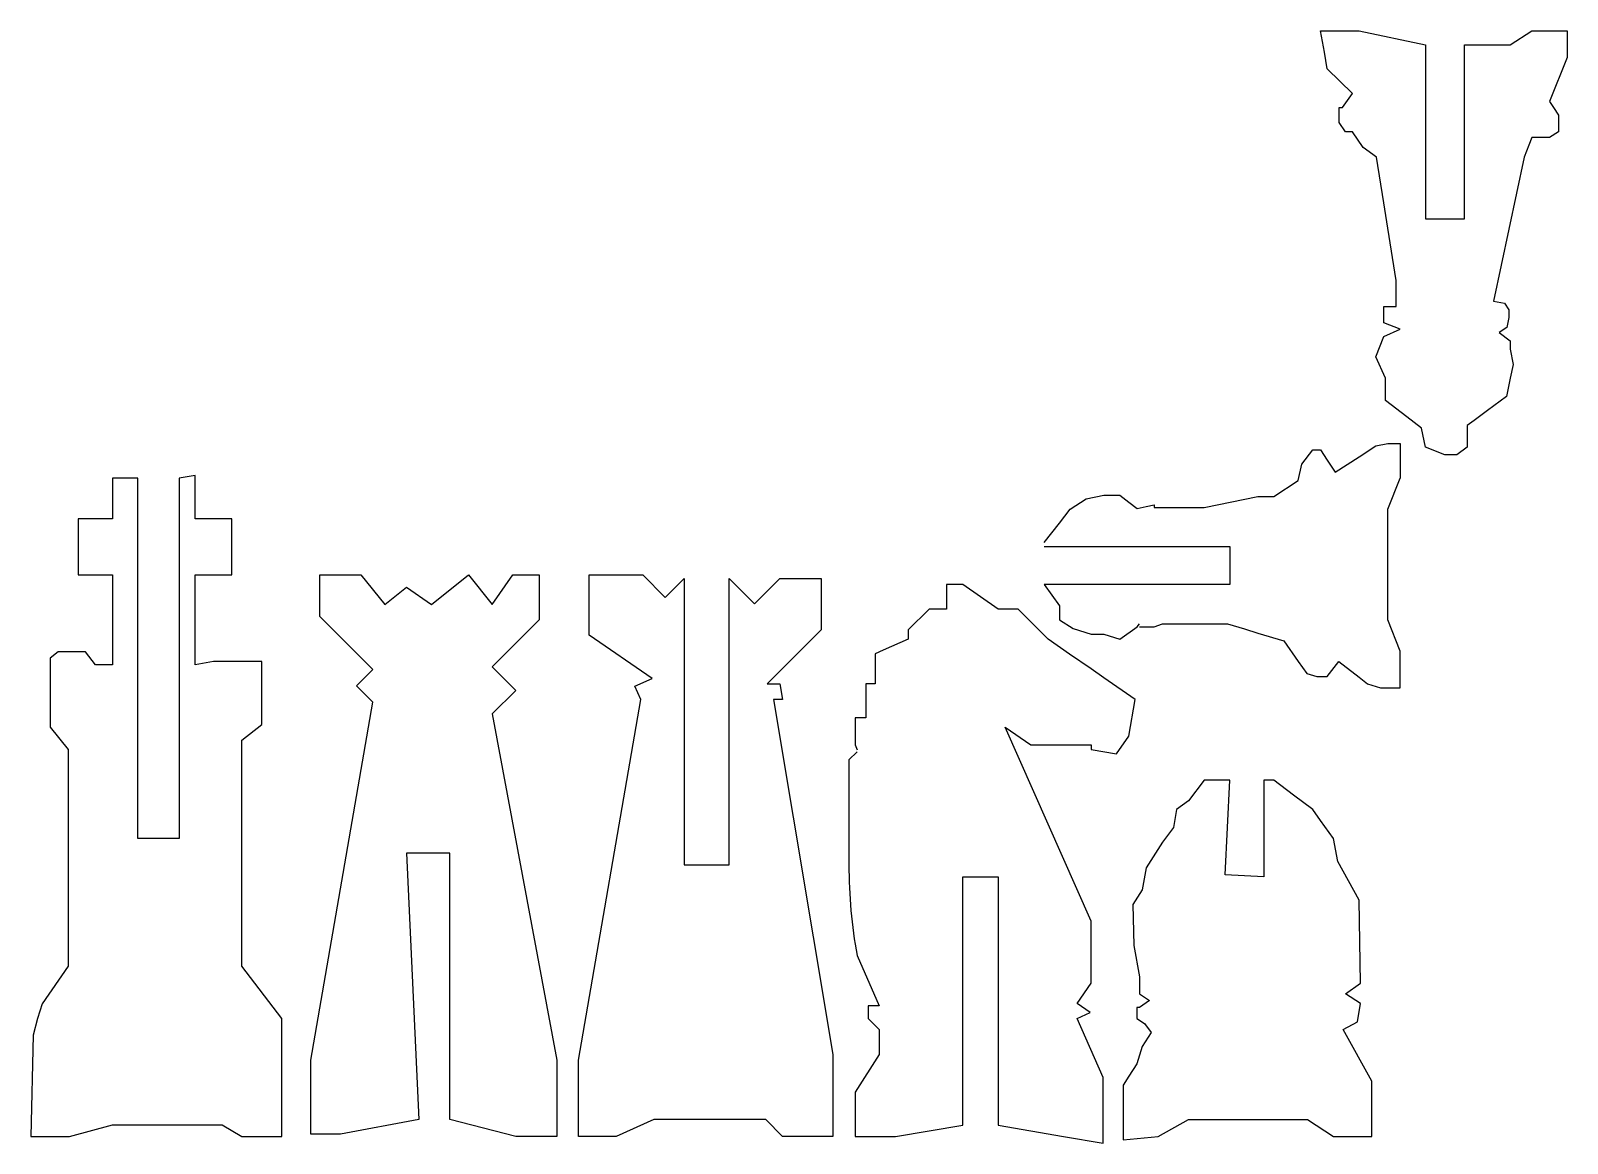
# Model space of a CAD drawing. Header units: millimetres. Extents: x 0 to 799, y -1 to 332.
# Drawn here: x 460.4 to 799, y -0.8 to 244.5 of the extents above; entities that cross this region are included whole.
import ezdxf

# ---------------------------------------------------------------- set-up
doc = ezdxf.new("R2010")
doc.units = ezdxf.units.MM

msp = doc.modelspace()

# ---------------------------------------------------------------- linework, layer by layer
at = {"color": 7, "linetype": 'Continuous'}
for p, q in [((744.62, 244.45), (753.11, 244.45)), ((745.49, 239.69), (744.62, 244.45)), ((753.11, 244.45), (767.74, 241.36)), ((786.45, 241.36), (791.21, 244.45)), ((791.21, 244.45), (799, 244.45)), ((799, 244.45), (799, 238.56)), ((767.74, 241.36), (767.74, 202.97)), ((776.34, 202.97), (776.34, 241.36)), ((776.34, 241.36), (786.45, 241.36)), ((746.06, 236.06), (745.49, 239.69)), ((799, 238.56), (795.11, 228.83)), ((751.65, 230.58), (746.06, 236.06)), ((749.43, 227.52), (751.65, 230.58)), ((748.71, 224.25), (748.71, 227.52)), ((748.71, 227.52), (749.43, 227.52)), ((795.11, 228.83), (795.96, 227.52)), ((795.96, 227.52), (797.05, 225.84)), ((750.15, 222.16), (748.71, 224.25)), ((797.05, 225.84), (797.05, 225.07)), ((797.05, 225.07), (797.05, 222.16)), ((751.65, 222.16), (750.15, 222.16)), ((754.05, 218.69), (751.65, 222.16)), ((791.21, 220.89), (790.55, 219.25)), ((795.11, 220.89), (791.21, 220.89)), ((797.05, 222.16), (795.11, 220.89)), ((756.98, 216.56), (754.05, 218.69)), ((790.55, 219.25), (789.47, 216.56)), ((758.58, 206.5), (756.98, 216.56)), ((789.47, 216.56), (782.77, 184.86)), ((759.47, 200.92), (758.58, 206.5)), ((761.3, 189.4), (759.47, 200.92)), ((767.74, 202.97), (776.34, 202.97)), ((761.3, 183.64), (761.3, 189.4)), ((758.58, 182.07), (758.58, 183.64)), ((758.58, 183.64), (761.3, 183.64)), ((782.77, 184.86), (785.2, 184.35)), ((785.2, 184.35), (786.12, 182.94)), ((786.12, 182.94), (786.12, 181.2)), ((758.58, 180.06), (758.58, 182.07)), ((762.14, 178.63), (758.58, 180.06)), ((786.12, 181.2), (785.66, 179.03)), ((756.8, 172.55), (758.58, 177)), ((758.58, 177), (762.14, 178.63)), ((785.66, 179.03), (783.99, 177.94)), ((783.99, 177.94), (786.41, 176.06)), ((786.41, 176.06), (786.41, 174.22)), ((786.41, 174.22), (787.1, 170.89)), ((758.96, 167.86), (756.8, 172.55)), ((787.1, 170.89), (786.45, 167.86)), ((758.96, 162.96), (758.96, 167.86)), ((786.45, 167.86), (785.6, 163.84)), ((763.64, 159.31), (758.96, 162.96)), ((785.6, 163.84), (781.4, 160.72)), ((766.88, 156.79), (763.64, 159.31)), ((781.4, 160.72), (778.47, 158.54)), ((767.74, 152.63), (766.88, 156.79)), ((778.47, 158.54), (776.96, 157.42)), ((776.96, 157.42), (776.96, 152.6)), ((753.11, 150.53), (756.8, 152.93)), ((756.8, 152.93), (759.47, 153.48)), ((759.47, 153.48), (762.14, 153.48)), ((762.14, 153.48), (762.14, 151.73)), ((772.04, 150.91), (767.74, 152.63)), ((776.96, 152.6), (774.68, 150.91)), ((740.47, 148.89), (742.91, 152.02)), ((742.91, 152.02), (744.62, 152.02)), ((744.62, 152.02), (746.06, 149.8)), ((746.06, 149.8), (747.83, 147.09)), ((747.83, 147.09), (753.11, 150.53)), ((762.14, 151.73), (762.14, 145.77)), ((774.68, 150.91), (772.04, 150.91)), ((483.96, 145.77), (478.38, 145.77)), ((478.38, 145.77), (478.38, 136.87)), ((483.96, 66.32), (483.96, 145.77)), ((496.58, 146.42), (493.1, 145.77)), ((493.1, 145.77), (493.1, 66.32)), ((496.58, 136.87), (496.58, 146.42)), ((739.71, 145.29), (740.47, 148.89)), ((759.47, 138.98), (762.14, 145.77)), ((734.3, 141.77), (739.71, 145.29)), ((687.07, 135.91), (689.46, 138.98)), ((689.46, 138.98), (692.96, 141.26)), ((692.96, 141.26), (696.85, 142.06)), ((696.85, 142.06), (700.42, 142.06)), ((700.42, 142.06), (702.37, 140.54)), ((702.37, 140.54), (704.19, 139.13)), ((704.19, 139.13), (706.19, 139.54)), ((706.19, 139.54), (707.99, 139.91)), ((707.99, 139.91), (707.99, 139.33)), ((707.99, 139.33), (718.97, 139.33)), ((718.97, 139.33), (730.77, 141.77)), ((730.77, 141.77), (734.3, 141.77)), ((759.47, 114.56), (759.47, 138.98)), ((478.38, 136.87), (470.83, 136.87)), ((470.83, 136.87), (470.83, 124.47)), ((504.71, 136.87), (496.58, 136.87)), ((504.71, 124.47), (504.71, 136.87)), ((683.73, 131.63), (687.07, 135.91)), ((683.73, 130.72), (724.64, 130.72)), ((724.64, 130.72), (724.64, 122.36)), ((470.83, 124.47), (478.38, 124.47)), ((478.38, 124.47), (478.38, 104.66)), ((496.58, 104.66), (496.58, 124.47)), ((496.58, 124.47), (504.71, 124.47)), ((524.06, 124.47), (533.13, 124.47)), ((524.06, 115.29), (524.06, 124.47)), ((533.13, 124.47), (538.38, 117.92)), ((548.67, 117.92), (556.83, 124.47)), ((556.83, 124.47), (562.08, 117.92)), ((562.08, 117.92), (566.61, 124.47)), ((566.61, 124.47), (572.44, 124.47)), ((572.44, 124.47), (572.44, 114.56)), ((583.45, 124.47), (595.24, 124.47)), ((583.45, 111.2), (583.45, 124.47)), ((595.24, 124.47), (600.19, 119.51)), ((600.19, 119.51), (604.36, 123.68)), ((604.36, 123.68), (604.36, 60.54)), ((614.32, 60.54), (614.32, 123.68)), ((614.32, 123.68), (619.88, 118.12)), ((619.88, 118.12), (625.43, 123.68)), ((625.43, 123.68), (634.56, 123.68)), ((634.56, 123.68), (634.56, 112.33)), ((665.79, 122.36), (662.15, 122.36)), ((662.15, 122.36), (662.15, 116.95)), ((673.6, 116.95), (665.79, 122.36)), ((724.64, 122.36), (683.73, 122.36)), ((683.73, 122.36), (687.07, 117.68)), ((538.38, 117.92), (543.15, 121.75)), ((543.15, 121.75), (548.67, 117.92)), ((535.75, 103.59), (524.06, 115.29)), ((658.36, 116.95), (653.75, 112.33)), ((662.15, 116.95), (658.36, 116.95)), ((677.95, 116.95), (673.6, 116.95)), ((684.59, 110.31), (677.95, 116.95)), ((687.07, 117.68), (687.07, 114.56)), ((572.44, 114.56), (562.08, 104.19)), ((634.56, 112.33), (622.65, 100.43)), ((653.75, 112.33), (653.75, 110.31)), ((687.07, 114.56), (690.07, 112.63)), ((690.07, 112.63), (694.07, 111.4)), ((700.42, 110.31), (704.19, 113)), ((704.19, 113), (704.74, 113.69)), ((704.74, 113), (706.19, 113)), ((706.19, 113), (707.99, 113)), ((707.99, 113), (709.79, 113.69)), ((709.79, 113.69), (724.12, 113.69)), ((724.12, 113.69), (727.85, 112.55)), ((727.85, 112.55), (730.77, 111.65)), ((762.14, 107.65), (759.47, 114.56)), ((597.31, 101.6), (583.45, 111.2)), ((653.75, 110.31), (648.26, 107.88)), ((689.33, 107.02), (684.59, 110.31)), ((694.07, 111.4), (696.85, 111.4)), ((696.85, 111.4), (700.42, 110.31)), ((730.77, 111.65), (736.5, 109.9)), ((736.5, 109.9), (739.71, 105.4)), ((466.42, 107.53), (464.63, 106.09)), ((464.63, 106.09), (464.63, 90.92)), ((472.4, 107.53), (466.42, 107.53)), ((474.6, 104.66), (472.4, 107.53)), ((500.6, 105.4), (496.58, 104.66)), ((502.54, 105.4), (500.6, 105.4)), ((511.3, 105.4), (502.54, 105.4)), ((511.3, 91.48), (511.3, 105.4)), ((648.26, 107.88), (646.49, 107.09)), ((646.49, 107.09), (646.49, 102.77)), ((694.07, 103.74), (689.33, 107.02)), ((739.71, 105.4), (741.59, 102.77)), ((746.06, 102.09), (748.68, 105.4)), ((748.68, 105.4), (753.11, 101.9)), ((762.14, 99.54), (762.14, 107.65)), ((478.38, 104.66), (474.6, 104.66)), ((532.17, 100), (535.75, 103.59)), ((562.08, 104.19), (567.26, 99.01)), ((593.53, 99.93), (597.31, 101.6)), ((646.49, 102.77), (646.49, 100.43)), ((696.85, 101.81), (694.07, 103.74)), ((703.77, 97.02), (696.85, 101.81)), ((741.59, 102.77), (743.81, 102.09)), ((743.81, 102.09), (746.06, 102.09)), ((753.11, 101.9), (754.97, 100.43)), ((535.75, 96.42), (532.17, 100)), ((567.26, 99.01), (562.08, 93.83)), ((594.82, 97.02), (593.53, 99.93)), ((622.65, 100.43), (625.43, 100.43)), ((625.43, 100.43), (626.07, 97.02)), ((646.49, 100.43), (644.44, 100.43)), ((644.44, 100.43), (644.44, 98.73)), ((644.44, 98.73), (644.44, 92.98)), ((754.97, 100.43), (757.87, 99.54)), ((757.87, 99.54), (759.72, 99.54)), ((759.72, 99.54), (762.14, 99.54)), ((522.12, 17.46), (535.75, 96.42)), ((581.08, 17.46), (594.82, 97.02)), ((626.07, 97.02), (624.04, 97.02)), ((624.04, 97.02), (637.14, 18.76)), ((702.37, 88.95), (703.77, 97.02)), ((506.87, 88.07), (511.3, 91.48)), ((562.08, 93.83), (576.27, 17.46)), ((644.44, 92.98), (642.04, 92.98)), ((642.04, 92.98), (642.04, 90.92)), ((464.63, 90.92), (468.62, 85.95)), ((506.87, 38.22), (506.87, 88.07)), ((642.04, 90.92), (642.04, 86.97)), ((694.07, 48.11), (675.1, 90.92)), ((675.1, 90.92), (680.8, 86.97)), ((699.63, 84.99), (702.37, 88.95)), ((468.62, 85.95), (468.62, 38.22)), ((642.47, 85.47), (640.68, 83.69)), ((642.04, 86.97), (642.47, 85.87)), ((680.8, 86.97), (684.59, 86.97)), ((684.59, 86.97), (694.07, 86.97)), ((694.07, 86.97), (694.07, 85.95)), ((694.07, 85.95), (699.63, 84.99)), ((640.68, 83.69), (640.68, 60.54)), ((718.97, 79.2), (715.55, 74.64)), ((724.64, 79.2), (718.97, 79.2)), ((723.6, 58.32), (724.64, 79.2)), ((734.3, 79.2), (732.11, 79.2)), ((732.11, 79.2), (732.11, 57.89)), ((738.7, 75.91), (734.3, 79.2)), ((715.55, 74.64), (712.9, 72.74)), ((742.91, 72.74), (738.7, 75.91)), ((712.9, 72.74), (712.21, 68.76)), ((744.62, 70.36), (742.91, 72.74)), ((712.21, 68.76), (709.79, 65.53)), ((747.51, 66.32), (744.62, 70.36)), ((493.1, 66.32), (483.96, 66.32)), ((709.79, 65.53), (706.19, 59.92)), ((748.44, 61.25), (747.51, 66.32)), ((552.75, 63.15), (543.15, 63.15)), ((543.15, 63.15), (545.91, 4.38)), ((552.75, 4.38), (552.75, 63.15)), ((753.11, 52.77), (748.44, 61.25)), ((604.36, 60.54), (614.32, 60.54)), ((665.79, 3.15), (665.79, 57.89)), ((665.79, 57.89), (673.6, 57.89)), ((673.6, 57.89), (673.6, 3.15)), ((706.19, 59.92), (705.34, 55.01)), ((732.11, 57.89), (723.6, 58.32)), ((705.34, 55.01), (703.29, 51.82)), ((703.29, 51.82), (703.46, 42.78)), ((753.46, 34.45), (753.11, 52.77)), ((694.07, 34.45), (694.07, 48.11)), ((703.46, 42.78), (704.73, 35.89)), ((468.62, 38.22), (462.87, 29.91)), ((515.73, 26.69), (506.87, 38.22)), ((642.47, 40.54), (647.38, 29.46)), ((690.96, 29.96), (694.07, 34.45)), ((704.73, 35.89), (704.73, 32.09)), ((750.15, 32.09), (753.46, 34.45)), ((704.73, 32.09), (706.95, 30.66)), ((706.95, 30.66), (704.73, 29.08)), ((753.46, 29.96), (750.15, 32.09)), ((462.87, 29.91), (461.81, 26.69)), ((647.38, 29.46), (644.92, 29.46)), ((644.92, 29.46), (644.92, 26.69)), ((693.85, 27.97), (690.96, 29.96)), ((690.96, 26.69), (693.85, 27.97)), ((704.73, 29.08), (704.1, 29.08)), ((704.1, 29.08), (704.1, 26.69)), ((752.76, 25.96), (753.46, 29.96)), ((461.81, 26.69), (460.87, 23.01)), ((515.73, 0.67), (515.73, 26.69)), ((644.92, 26.69), (647.38, 24.23)), ((647.38, 24.23), (647.38, 18.76)), ((696.73, 13.68), (690.96, 26.69)), ((704.1, 26.69), (705.84, 25.57)), ((705.84, 25.57), (707.26, 23.58)), ((749.63, 24.23), (752.76, 25.96)), ((755.9, 12.85), (749.63, 24.23)), ((460.87, 23.01), (460.35, 0.67)), ((705.28, 20.49), (704.1, 16.65)), ((707.26, 23.58), (705.28, 20.49)), ((522.12, 1.16), (522.12, 17.46)), ((576.27, 17.46), (576.27, 0.67)), ((581.08, 0.67), (581.08, 17.46)), ((637.14, 18.76), (637.14, 0.67)), ((647.38, 18.76), (642.04, 10.46)), ((696.73, -0.84), (696.73, 13.68)), ((702.37, 13.97), (701.09, 11.96)), ((704.1, 16.65), (702.37, 13.97)), ((642.04, 10.46), (642.04, 0.67)), ((701.09, 11.96), (701.09, 6.76)), ((755.9, 0.67), (755.9, 12.85)), ((545.91, 4.38), (528.59, 1.16)), ((567.26, 0.67), (552.75, 4.38)), ((597.72, 4.38), (589.35, 0.67)), ((622.36, 4.38), (597.72, 4.38)), ((626.07, 0.67), (622.36, 4.38)), ((701.09, 6.76), (701.09, 5.56)), ((701.09, 5.56), (701.09, -0.09)), ((708.81, 0.67), (715.55, 4.38)), ((715.55, 4.38), (741.73, 4.38)), ((741.73, 4.38), (747.51, 0.67)), ((460.35, 0.67), (468.91, 0.67)), ((468.91, 0.67), (478.38, 3.25)), ((478.38, 3.25), (502.54, 3.25)), ((502.54, 3.25), (506.87, 0.67)), ((506.87, 0.67), (515.73, 0.67)), ((528.59, 1.16), (522.12, 1.16)), ((576.27, 0.67), (567.26, 0.67)), ((589.35, 0.67), (581.08, 0.67)), ((637.14, 0.67), (626.07, 0.67)), ((642.04, 0.67), (650.94, 0.67)), ((650.94, 0.67), (665.79, 3.15)), ((673.6, 3.15), (687.99, 0.67)), ((687.99, 0.67), (696.73, -0.84)), ((701.09, -0.09), (708.81, 0.67)), ((747.51, 0.67), (755.9, 0.67))]:
    msp.add_line(p, q, dxfattribs=at)
msp.add_arc((753.74, 60.54), 113.06, 180, 190.1869, dxfattribs=at)

doc.saveas('drawing.dxf')
